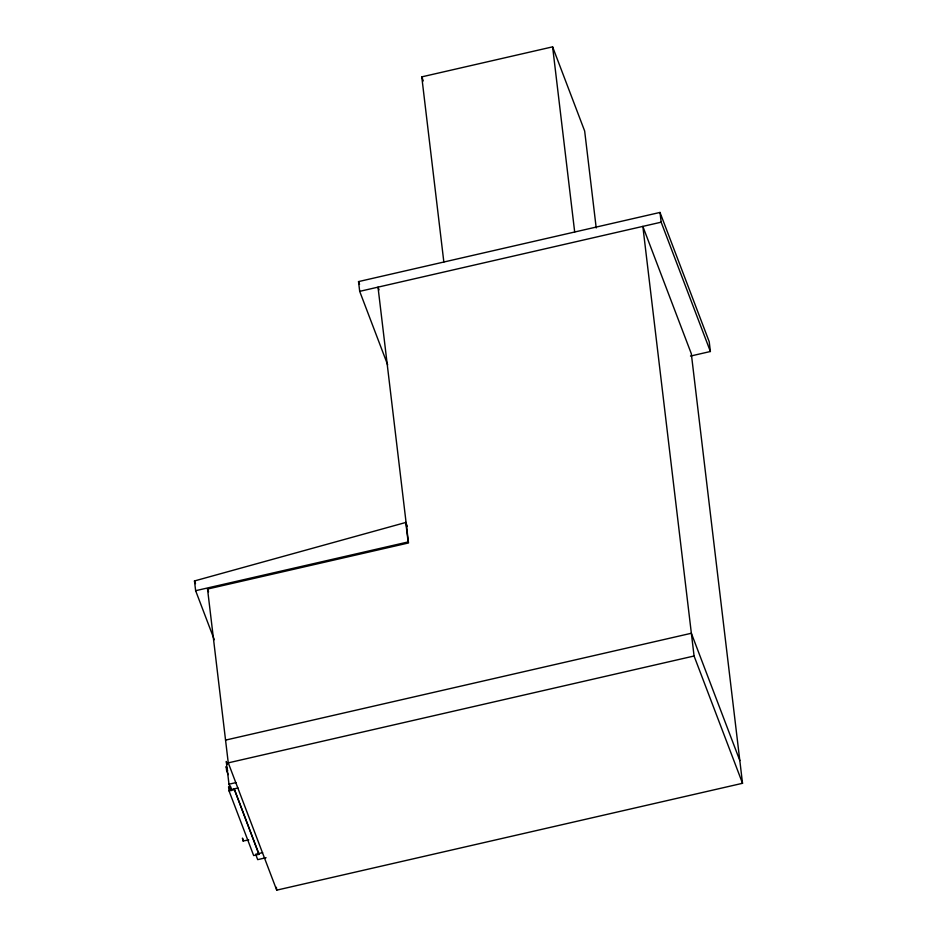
<?xml version="1.0" encoding="UTF-8"?>
<svg xmlns="http://www.w3.org/2000/svg" width="937" height="937" viewBox="0 0 937 937"><rect width="100%" height="100%" fill="white"/><g stroke="black" fill="none" stroke-linecap="round" stroke-linejoin="round"><path stroke-width="1.41" d="M243.233 840.946L248.785 839.95M214.292 639.702L195.634 590.697L194.474 580.952L405.803 522.459L407.361 526.535M443.845 262.032L421.767 76.869L552.607 46.85L584.665 131.039L596.213 227.96M387.672 364.844L359.691 291.348L358.531 281.592L659.999 212.441L709.227 341.759L710.387 351.504L690.487 356.072M359.691 291.348L661.159 222.186L710.387 351.504M195.634 590.697L408.134 541.949L405.803 522.459M742.526 783.297L694.071 656.005L642.841 226.391L691.307 353.682L742.526 783.297L276.72 890.15L228.265 762.859L207.534 589.057L408.52 542.956L378.009 287.144L379.04 289.849M225.548 740.113L691.354 633.26L739.82 760.563M228.265 762.859L694.071 656.005M227.164 769.218L226.133 766.525L226.613 770.589L227.668 770.343M227.304 764.159L226.274 761.465L228.979 784.21L235.96 782.606M231.146 790.629L229.6 786.588L228.558 786.834L229.038 790.887L253.658 855.551L258.893 854.345L258.788 853.537L234.18 788.872L258.893 854.345M238.01 787.994L229.987 789.832L229.6 786.588M229.038 790.887L234.273 789.692M262.629 852.658L255.649 854.251L257.698 859.639L266.073 857.718M243.14 841.215L242.449 838.088L243.163 840.313M421.767 76.869L423.313 80.933M358.531 281.592L359.562 284.321M207.534 589.057L208.564 591.774M194.474 580.952L195.505 583.669M226.613 770.589L228.16 774.63M228.979 784.21L231.041 789.598L230.701 786.752M659.999 212.441L661.159 222.186M552.607 46.85L574.686 232.013M276.38 887.304L276.72 890.15M230.244 786.038L230.701 789.926"/></g></svg>
